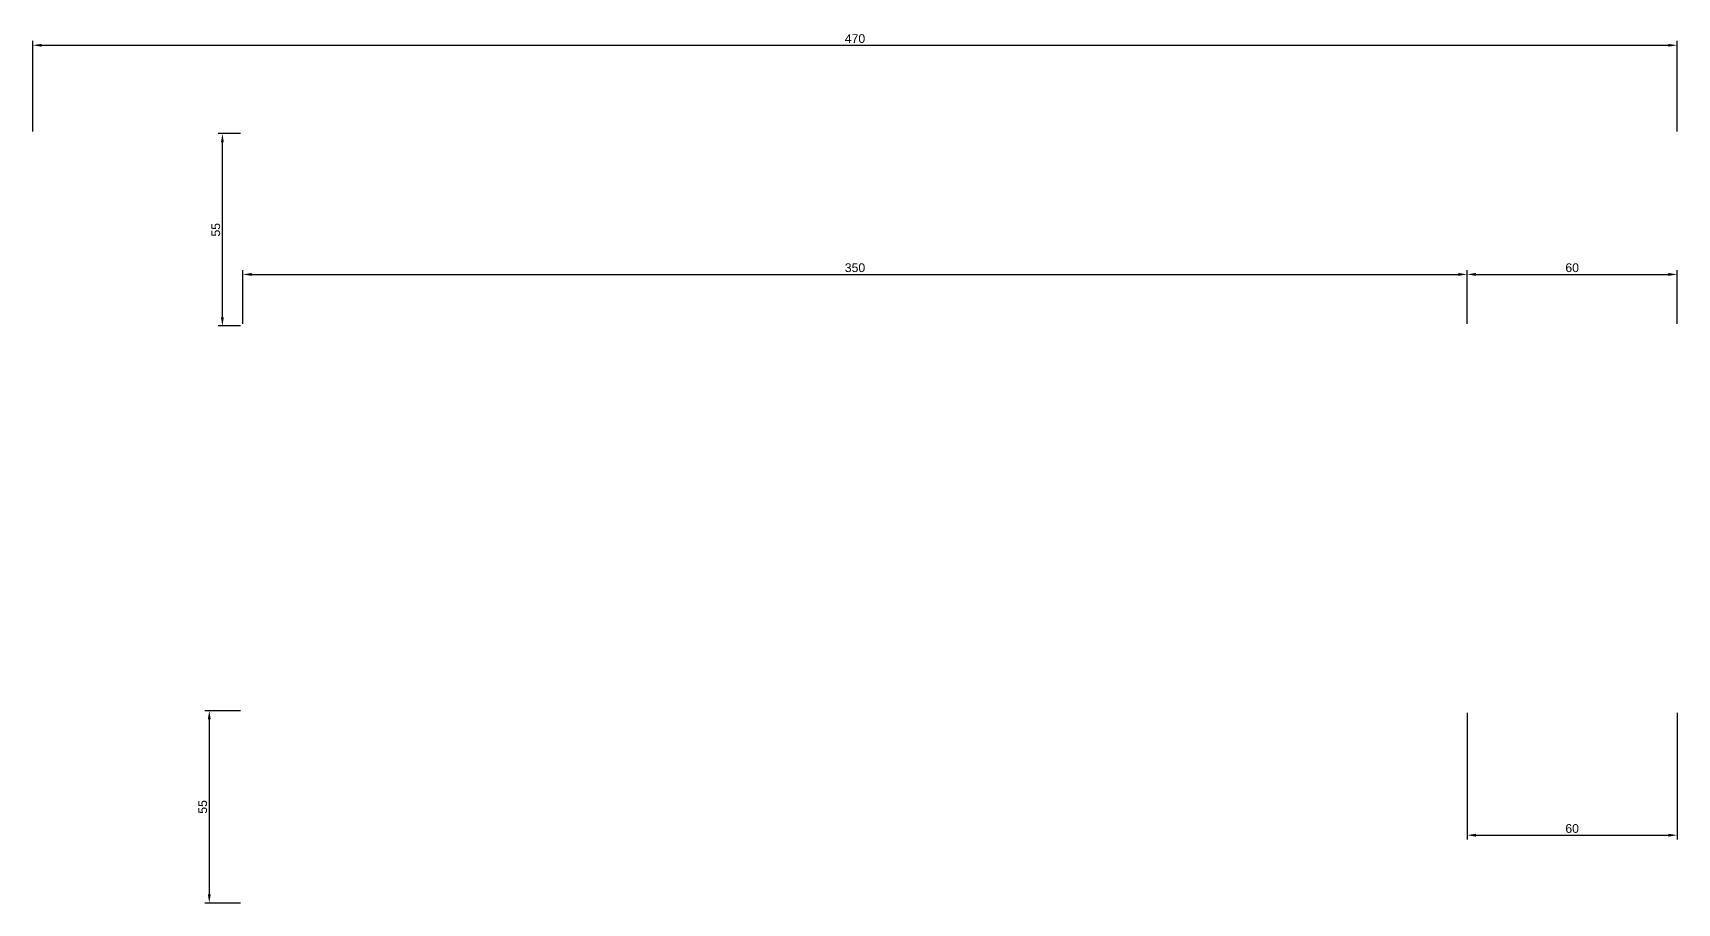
# Model space of a CAD drawing. Header units: millimetres. Extents: x 4478 to 7415, y 3446 to 4942.
# Drawn here: x 4478.2 to 4948.2, y 4494 to 4742.8 of the extents above; entities that cross this region are included whole.
import ezdxf

# ---------------------------------------------------------------- set-up
doc = ezdxf.new("R2010")
doc.units = ezdxf.units.MM
doc.styles.get("Standard").update_dxf_attribs({"font": 'arial.ttf'})
doc.dimstyles.new('ISO-25', dxfattribs={"dimtxt": 2.5, "dimasz": 2.5, "dimexe": 1.25, "dimexo": 0.625, "dimtad": 1, "dimtxsty": 'Standard', "dimcen": 2.5, "dimadec": 0, "dimazin": 0, "dimtfac": 1, "dimtmove": 0, "dimatfit": 3, "dimfxl": 1, "dimarcsym": 0})

# ---------------------------------------------------------------- blocks, each defined once
blk = doc.blocks.new('*D9')
at = {"color": 0, "lineweight": -2, "transparency": 16777216}
for p, q in [((4537.55, 4714), (4531.09, 4714)), ((4532.34, 4661.5), (4532.34, 4711.5)), ((4537.55, 4659), (4531.09, 4659))]:
    blk.add_line(p, q, dxfattribs=at)
at = {"color": 0, "transparency": 16777216}
for points in [[(4531.93, 4711.5), (4532.76, 4711.5), (4532.34, 4714)], [(4531.93, 4661.5), (4532.76, 4661.5), (4532.34, 4659)]]:
    blk.add_solid(points, dxfattribs=at)
at = {"layer": 'Defpoints', "color": 0, "transparency": 16777216}
for p in [(4532.34, 4714), (4538.17, 4714, -0.19), (4538.17, 4659, -0.19)]:
    blk.add_point(p, dxfattribs=at)
at = {"color": 0, "transparency": 16777216, "insert": (4530.45, 4686.5), "char_height": 2.5, "attachment_point": 5, "rotation": 90}
blk.add_mtext('55', dxfattribs=at)
blk = doc.blocks.new('*D11')
at = {"color": 0, "lineweight": -2, "transparency": 16777216}
for p, q in [((4537.55, 4549), (4527.34, 4549)), ((4528.59, 4546.5), (4528.59, 4496.5)), ((4537.55, 4494), (4527.34, 4494))]:
    blk.add_line(p, q, dxfattribs=at)
at = {"color": 0, "transparency": 16777216}
for points in [[(4528.18, 4546.5), (4529.01, 4546.5), (4528.59, 4549)], [(4528.18, 4496.5), (4529.01, 4496.5), (4528.59, 4494)]]:
    blk.add_solid(points, dxfattribs=at)
at = {"layer": 'Defpoints', "color": 0, "transparency": 16777216}
for p in [(4538.17, 4549, -5), (4528.59, 4494), (4538.17, 4494, -5)]:
    blk.add_point(p, dxfattribs=at)
at = {"color": 0, "transparency": 16777216, "insert": (4526.7, 4521.5), "char_height": 2.5, "attachment_point": 5, "rotation": 90}
blk.add_mtext('55', dxfattribs=at)
blk = doc.blocks.new('*D13')
at = {"color": 0, "lineweight": -2, "transparency": 16777216}
for p, q in [((4888.17, 4548.38), (4888.17, 4512.17)), ((4948.17, 4548.38), (4948.17, 4512.17)), ((4890.67, 4513.42), (4945.67, 4513.42))]:
    blk.add_line(p, q, dxfattribs=at)
at = {"color": 0, "transparency": 16777216}
for points in [[(4890.67, 4513.83), (4890.67, 4513), (4888.17, 4513.42)], [(4945.67, 4513.83), (4945.67, 4513), (4948.17, 4513.42)]]:
    blk.add_solid(points, dxfattribs=at)
at = {"layer": 'Defpoints', "color": 0, "transparency": 16777216}
for p in [(4888.17, 4549, -0.19), (4948.17, 4549, -0.19), (4948.17, 4513.42)]:
    blk.add_point(p, dxfattribs=at)
at = {"color": 0, "transparency": 16777216, "insert": (4918.17, 4515.32), "char_height": 2.5, "attachment_point": 5}
blk.add_mtext('60', dxfattribs=at)
blk = doc.blocks.new('*D14')
at = {"color": 0, "lineweight": -2, "transparency": 16777216}
for p, q in [((4888.17, 4659.63), (4888.17, 4674.99)), ((4890.67, 4673.74), (4945.67, 4673.74)), ((4948.17, 4659.63), (4948.17, 4674.99))]:
    blk.add_line(p, q, dxfattribs=at)
at = {"color": 0, "transparency": 16777216}
for points in [[(4890.67, 4674.15), (4890.67, 4673.32), (4888.17, 4673.74)], [(4945.67, 4674.15), (4945.67, 4673.32), (4948.17, 4673.74)]]:
    blk.add_solid(points, dxfattribs=at)
at = {"layer": 'Defpoints', "color": 0, "transparency": 16777216}
for p in [(4948.17, 4673.74), (4888.17, 4659, -5), (4948.17, 4659, -5)]:
    blk.add_point(p, dxfattribs=at)
at = {"color": 0, "transparency": 16777216, "insert": (4918.17, 4675.64), "char_height": 2.5, "attachment_point": 5}
blk.add_mtext('60', dxfattribs=at)
blk = doc.blocks.new('*D15')
at = {"color": 0, "lineweight": -2, "transparency": 16777216}
for p, q in [((4538.17, 4659.63), (4538.17, 4674.99)), ((4540.67, 4673.74), (4885.67, 4673.74)), ((4888.17, 4660.25), (4888.17, 4674.99))]:
    blk.add_line(p, q, dxfattribs=at)
at = {"color": 0, "transparency": 16777216}
for points in [[(4540.67, 4674.15), (4540.67, 4673.32), (4538.17, 4673.74)], [(4885.67, 4674.15), (4885.67, 4673.32), (4888.17, 4673.74)]]:
    blk.add_solid(points, dxfattribs=at)
at = {"layer": 'Defpoints', "color": 0, "transparency": 16777216}
for p in [(4888.17, 4673.74), (4538.17, 4659, -5), (4888.17, 4659.63)]:
    blk.add_point(p, dxfattribs=at)
at = {"color": 0, "transparency": 16777216, "insert": (4713.17, 4675.64), "char_height": 2.5, "attachment_point": 5}
blk.add_mtext('350', dxfattribs=at)
blk = doc.blocks.new('*D21')
at = {"color": 0, "lineweight": -2, "transparency": 16777216}
for p, q in [((4478.17, 4714.63), (4478.17, 4740.5)), ((4480.67, 4739.25), (4945.67, 4739.25)), ((4948.17, 4714.63), (4948.17, 4740.5))]:
    blk.add_line(p, q, dxfattribs=at)
at = {"color": 0, "transparency": 16777216}
for points in [[(4480.67, 4739.66), (4480.67, 4738.83), (4478.17, 4739.25)], [(4945.67, 4739.66), (4945.67, 4738.83), (4948.17, 4739.25)]]:
    blk.add_solid(points, dxfattribs=at)
at = {"layer": 'Defpoints', "color": 0, "transparency": 16777216}
for p in [(4948.17, 4739.25), (4478.17, 4714, 4.81), (4948.17, 4714, 4.81)]:
    blk.add_point(p, dxfattribs=at)
at = {"color": 0, "transparency": 16777216, "insert": (4713.17, 4741.15), "char_height": 2.5, "attachment_point": 5}
blk.add_mtext('470', dxfattribs=at)

msp = doc.modelspace()

# ---------------------------------------------------------------- dimensions: what is measured, and where the dimension line sits
dim = msp.add_aligned_dim(p1=(4478.171, 4714.001, 4.809), p2=(4948.171, 4714.001, 4.809), distance=25.245, dimstyle='ISO-25')
dim.commit()
dim.dimension.update_dxf_attribs({"geometry": '*D21', "text_midpoint": (4713.171, 4741.147)})
for base, p1, p2, picture, middle in [((4532.342, 4714.001), (4538.171, 4659.001, -0.191), (4538.171, 4714.001, -0.191), '*D9', (4530.446, 4686.501)), ((4528.592, 4494.001, 4.809), (4538.171, 4549.001, -0.191), (4538.171, 4494.001, -0.191), '*D11', (4526.696, 4521.501, 4.809))]:
    dim = msp.add_linear_dim(base=base, p1=p1, p2=p2, angle=90, dimstyle='ISO-25')
    dim.commit()
    dim.dimension.update_dxf_attribs({"geometry": picture, "text_midpoint": middle})
for base, p1, p2, picture, middle in [((4888.171, 4673.738, 4.809), (4538.171, 4659.001, -0.191), (4888.171, 4659.626, 4.809), '*D15', (4713.171, 4675.64, 4.809)), ((4948.171, 4673.738, 4.809), (4888.171, 4659.001, -0.191), (4948.171, 4659.001, -0.191), '*D14', (4918.171, 4675.639, 4.809)), ((4948.171, 4513.417), (4888.171, 4549.001, -0.191), (4948.171, 4549.001, -0.191), '*D13', (4918.171, 4515.319))]:
    dim = msp.add_linear_dim(base=base, p1=p1, p2=p2, dimstyle='ISO-25')
    dim.commit()
    dim.dimension.update_dxf_attribs({"geometry": picture, "text_midpoint": middle})

doc.saveas('drawing.dxf')
